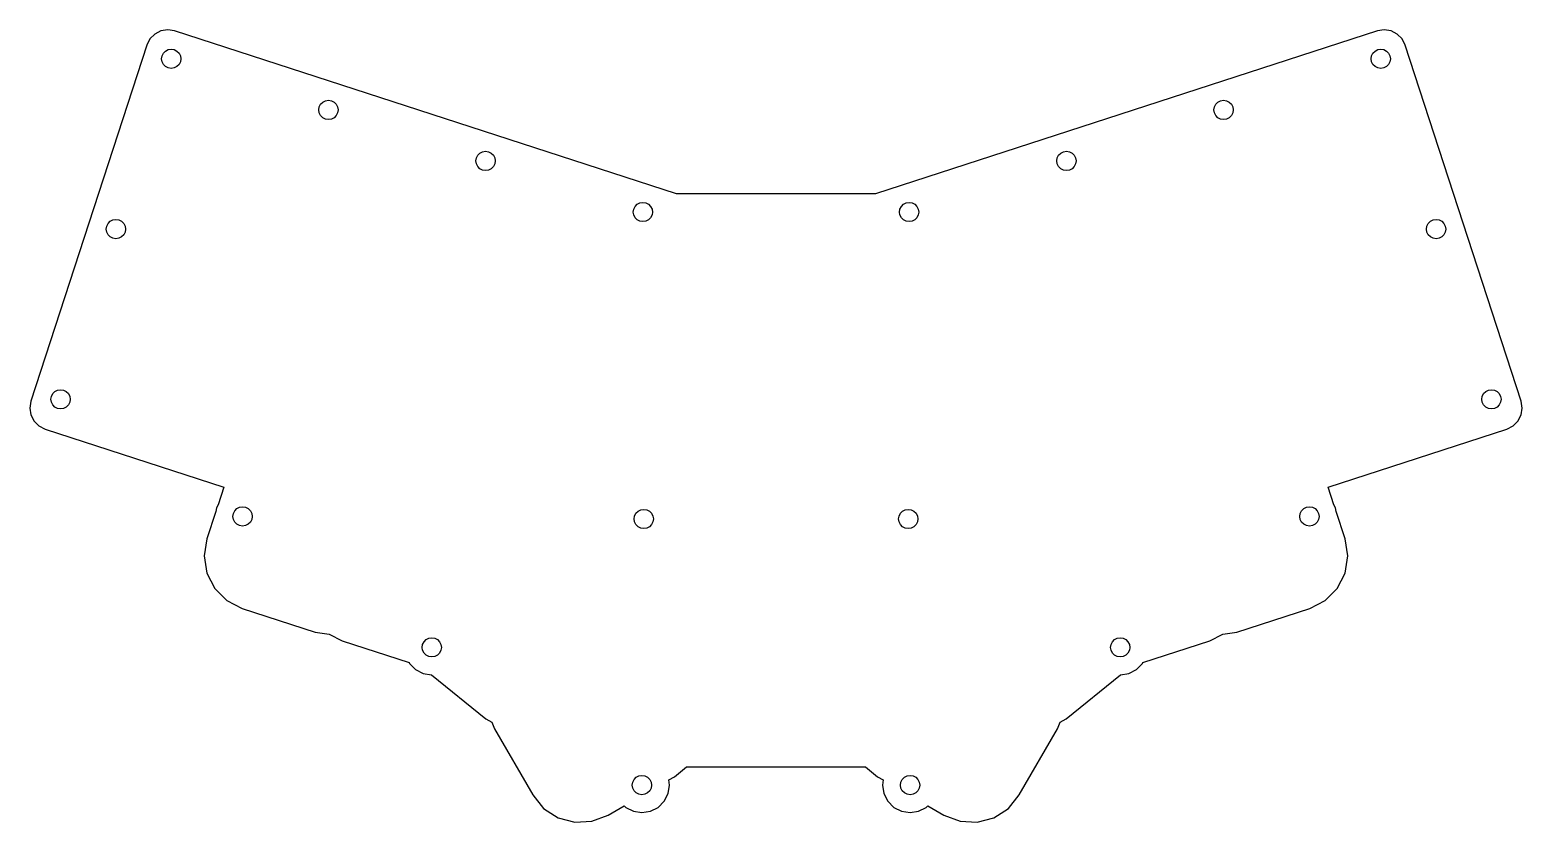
# Model space of a CAD drawing. Header units: metres. Extents: x -135 to 135, y -20 to 124.
import ezdxf

# ---------------------------------------------------------------- set-up
doc = ezdxf.new("R2010")
doc.units = ezdxf.units.M

msp = doc.modelspace()

# ---------------------------------------------------------------- linework, layer by layer
for p, q in [((-113.641, 122.151), (-114.209, 121.036)), ((-112.756, 123.036), (-113.641, 122.151)), ((-111.641, 123.604), (-112.756, 123.036)), ((-110.404, 123.8), (-111.641, 123.604)), ((-109.168, 123.604), (-110.404, 123.8)), ((-18.0561, 94), (-109.168, 123.604)), ((109.168, 123.604), (18.0561, 94)), ((110.404, 123.8), (109.168, 123.604)), ((111.641, 123.604), (110.404, 123.8)), ((112.756, 123.036), (111.641, 123.604)), ((113.641, 122.151), (112.756, 123.036)), ((114.209, 121.036), (113.641, 122.151)), ((-114.209, 121.036), (-135.222, 56.3642)), ((-111.427, 119.081), (-111.178, 119.568)), ((-111.178, 119.568), (-110.791, 119.956)), ((-110.791, 119.956), (-110.303, 120.204)), ((-110.303, 120.204), (-109.762, 120.29)), ((-109.762, 120.29), (-109.222, 120.204)), ((-109.222, 120.204), (-108.734, 119.956)), ((-108.734, 119.956), (-108.347, 119.569)), ((-108.347, 119.569), (-108.098, 119.081)), ((108.098, 119.081), (108.347, 119.569)), ((108.347, 119.569), (108.734, 119.956)), ((108.734, 119.956), (109.222, 120.204)), ((109.222, 120.204), (109.762, 120.29)), ((109.762, 120.29), (110.303, 120.204)), ((110.303, 120.204), (110.791, 119.956)), ((110.791, 119.956), (111.178, 119.568)), ((111.178, 119.568), (111.427, 119.081)), ((135.222, 56.3642), (114.209, 121.036)), ((-111.512, 118.54), (-111.427, 119.081)), ((-111.427, 117.999), (-111.512, 118.54)), ((-111.178, 117.511), (-111.427, 117.999)), ((-110.791, 117.124), (-111.178, 117.511)), ((-110.303, 116.876), (-110.791, 117.124)), ((-109.762, 116.79), (-110.303, 116.876)), ((-109.222, 116.876), (-109.762, 116.79)), ((-108.734, 117.124), (-109.222, 116.876)), ((-108.347, 117.511), (-108.734, 117.124)), ((-108.098, 117.999), (-108.347, 117.511)), ((-108.098, 119.081), (-108.012, 118.54)), ((-108.012, 118.54), (-108.098, 117.999)), ((108.012, 118.54), (108.098, 119.081)), ((108.098, 117.999), (108.012, 118.54)), ((108.347, 117.511), (108.098, 117.999)), ((108.734, 117.124), (108.347, 117.511)), ((109.222, 116.876), (108.734, 117.124)), ((109.762, 116.79), (109.222, 116.876)), ((110.303, 116.876), (109.762, 116.79)), ((110.791, 117.124), (110.303, 116.876)), ((111.178, 117.511), (110.791, 117.124)), ((111.427, 117.999), (111.178, 117.511)), ((111.427, 119.081), (111.512, 118.54)), ((111.512, 118.54), (111.427, 117.999)), ((-82.9807, 109.269), (-82.8951, 109.81)), ((-82.8951, 108.729), (-82.9807, 109.269)), ((-82.8951, 109.81), (-82.6465, 110.298)), ((-82.6465, 108.241), (-82.8951, 108.729)), ((-82.6465, 110.298), (-82.2594, 110.685)), ((-82.2594, 110.685), (-81.7715, 110.934)), ((-81.7715, 110.934), (-81.2308, 111.019)), ((-81.2308, 111.019), (-80.69, 110.934)), ((-80.69, 110.934), (-80.2021, 110.685)), ((-80.2021, 110.685), (-79.815, 110.298)), ((-79.815, 110.298), (-79.5664, 109.81)), ((-79.5664, 108.729), (-79.815, 108.241)), ((-79.5664, 109.81), (-79.4808, 109.269)), ((-79.4808, 109.269), (-79.5664, 108.729)), ((79.4808, 109.269), (79.5664, 109.81)), ((79.5664, 108.729), (79.4808, 109.269)), ((79.5664, 109.81), (79.815, 110.298)), ((79.815, 108.241), (79.5664, 108.729)), ((79.815, 110.298), (80.2021, 110.685)), ((80.2021, 110.685), (80.69, 110.934)), ((80.69, 110.934), (81.2308, 111.019)), ((81.2308, 111.019), (81.7715, 110.934)), ((81.7715, 110.934), (82.2594, 110.685)), ((82.2594, 110.685), (82.6465, 110.298)), ((82.6465, 110.298), (82.8951, 109.81)), ((82.8951, 108.729), (82.6465, 108.241)), ((82.8951, 109.81), (82.9807, 109.269)), ((82.9807, 109.269), (82.8951, 108.729)), ((-82.2594, 107.854), (-82.6465, 108.241)), ((-81.7715, 107.605), (-82.2594, 107.854)), ((-81.2308, 107.519), (-81.7715, 107.605)), ((-80.69, 107.605), (-81.2308, 107.519)), ((-80.2021, 107.854), (-80.69, 107.605)), ((-79.815, 108.241), (-80.2021, 107.854)), ((80.2021, 107.854), (79.815, 108.241)), ((80.69, 107.605), (80.2021, 107.854)), ((81.2308, 107.519), (80.69, 107.605)), ((81.7715, 107.605), (81.2308, 107.519)), ((82.2594, 107.854), (81.7715, 107.605)), ((82.6465, 108.241), (82.2594, 107.854)), ((-54.4491, 99.9989), (-54.3634, 100.54)), ((-54.3634, 100.54), (-54.1148, 101.027)), ((-54.1148, 101.027), (-53.7277, 101.415)), ((-53.7277, 101.415), (-53.2398, 101.663)), ((-53.2398, 101.663), (-52.6991, 101.749)), ((-52.6991, 101.749), (-52.1583, 101.663)), ((-52.1583, 101.663), (-51.6704, 101.415)), ((-51.6704, 101.415), (-51.2833, 101.027)), ((-51.2833, 101.027), (-51.0347, 100.54)), ((-51.0347, 100.54), (-50.9491, 99.9989)), ((50.9491, 99.9989), (51.0347, 100.54)), ((51.0347, 100.54), (51.2833, 101.027)), ((51.2833, 101.027), (51.6704, 101.415)), ((51.6704, 101.415), (52.1583, 101.663)), ((52.1583, 101.663), (52.6991, 101.749)), ((52.6991, 101.749), (53.2398, 101.663)), ((53.2398, 101.663), (53.7277, 101.415)), ((53.7277, 101.415), (54.1148, 101.027)), ((54.1148, 101.027), (54.3634, 100.54)), ((54.3634, 100.54), (54.4491, 99.9989)), ((-54.3634, 99.4581), (-54.4491, 99.9989)), ((-54.1148, 98.9702), (-54.3634, 99.4581)), ((-53.7277, 98.5831), (-54.1148, 98.9702)), ((-53.2398, 98.3345), (-53.7277, 98.5831)), ((-52.6991, 98.2489), (-53.2398, 98.3345)), ((-52.1583, 98.3345), (-52.6991, 98.2489)), ((-51.6704, 98.5831), (-52.1583, 98.3345)), ((-51.2833, 98.9702), (-51.6704, 98.5831)), ((-51.0347, 99.4581), (-51.2833, 98.9702)), ((-50.9491, 99.9989), (-51.0347, 99.4581)), ((51.0347, 99.4581), (50.9491, 99.9989)), ((51.2833, 98.9702), (51.0347, 99.4581)), ((51.6704, 98.5831), (51.2833, 98.9702)), ((52.1583, 98.3345), (51.6704, 98.5831)), ((52.6991, 98.2489), (52.1583, 98.3345)), ((53.2398, 98.3345), (52.6991, 98.2489)), ((53.7277, 98.5831), (53.2398, 98.3345)), ((54.1148, 98.9702), (53.7277, 98.5831)), ((54.3634, 99.4581), (54.1148, 98.9702)), ((54.4491, 99.9989), (54.3634, 99.4581)), ((-25.5831, 91.757), (-25.196, 92.1441)), ((-25.196, 92.1441), (-24.7081, 92.3927)), ((-24.7081, 92.3927), (-24.1674, 92.4783)), ((-24.1674, 92.4783), (-23.6266, 92.3927)), ((-23.6266, 92.3927), (-23.1387, 92.1441)), ((-23.1387, 92.1441), (-22.7516, 91.757)), ((18.0561, 94), (-18.0561, 94)), ((22.7516, 91.757), (23.1387, 92.1441)), ((23.1387, 92.1441), (23.6266, 92.3927)), ((23.6266, 92.3927), (24.1674, 92.4783)), ((24.1674, 92.4783), (24.7081, 92.3927)), ((24.7081, 92.3927), (25.196, 92.1441)), ((25.196, 92.1441), (25.5831, 91.757)), ((-120.346, 89.2949), (-119.805, 89.3805)), ((-119.805, 89.3805), (-119.265, 89.2949)), ((-25.9174, 90.7283), (-25.8317, 91.2691)), ((-25.8317, 90.1876), (-25.9174, 90.7283)), ((-25.8317, 91.2691), (-25.5831, 91.757)), ((-25.5831, 89.6997), (-25.8317, 90.1876)), ((-25.196, 89.3126), (-25.5831, 89.6997)), ((-22.7516, 89.6997), (-23.1387, 89.3126)), ((-22.7516, 91.757), (-22.503, 91.2691)), ((-22.503, 90.1876), (-22.7516, 89.6997)), ((-22.503, 91.2691), (-22.4174, 90.7283)), ((-22.4174, 90.7283), (-22.503, 90.1876)), ((22.4174, 90.7283), (22.503, 91.2691)), ((22.503, 90.1876), (22.4174, 90.7283)), ((22.503, 91.2691), (22.7516, 91.757)), ((22.7516, 89.6997), (22.503, 90.1876)), ((23.1387, 89.3126), (22.7516, 89.6997)), ((25.5831, 89.6997), (25.196, 89.3126)), ((25.5831, 91.757), (25.8317, 91.2691)), ((25.8317, 90.1876), (25.5831, 89.6997)), ((25.8317, 91.2691), (25.9174, 90.7283)), ((25.9174, 90.7283), (25.8317, 90.1876)), ((119.265, 89.2949), (119.805, 89.3805)), ((119.805, 89.3805), (120.346, 89.2949)), ((-121.555, 87.6305), (-121.47, 88.1713)), ((-121.47, 87.0898), (-121.555, 87.6305)), ((-121.47, 88.1713), (-121.221, 88.6592)), ((-121.221, 86.6019), (-121.47, 87.0898)), ((-121.221, 88.6592), (-120.834, 89.0463)), ((-120.834, 89.0463), (-120.346, 89.2949)), ((-119.265, 89.2949), (-118.777, 89.0463)), ((-118.777, 89.0463), (-118.39, 88.6592)), ((-118.39, 88.6592), (-118.141, 88.1713)), ((-118.141, 87.0898), (-118.39, 86.6019)), ((-118.141, 88.1713), (-118.056, 87.6305)), ((-118.056, 87.6305), (-118.141, 87.0898)), ((-24.7081, 89.064), (-25.196, 89.3126)), ((-24.1674, 88.9783), (-24.7081, 89.064)), ((-23.6266, 89.064), (-24.1674, 88.9783)), ((-23.1387, 89.3126), (-23.6266, 89.064)), ((23.6266, 89.064), (23.1387, 89.3126)), ((24.1674, 88.9783), (23.6266, 89.064)), ((24.7081, 89.064), (24.1674, 88.9783)), ((25.196, 89.3126), (24.7081, 89.064)), ((118.056, 87.6305), (118.141, 88.1713)), ((118.141, 87.0898), (118.056, 87.6305)), ((118.141, 88.1713), (118.39, 88.6592)), ((118.39, 86.6019), (118.141, 87.0898)), ((118.39, 88.6592), (118.777, 89.0463)), ((118.777, 89.0463), (119.265, 89.2949)), ((120.346, 89.2949), (120.834, 89.0463)), ((120.834, 89.0463), (121.221, 88.6592)), ((121.221, 88.6592), (121.47, 88.1713)), ((121.47, 87.0898), (121.221, 86.6019)), ((121.47, 88.1713), (121.555, 87.6305)), ((121.555, 87.6305), (121.47, 87.0898)), ((-120.834, 86.2148), (-121.221, 86.6019)), ((-120.346, 85.9662), (-120.834, 86.2148)), ((-119.805, 85.8805), (-120.346, 85.9662)), ((-119.265, 85.9662), (-119.805, 85.8805)), ((-118.777, 86.2148), (-119.265, 85.9662)), ((-118.39, 86.6019), (-118.777, 86.2148)), ((118.777, 86.2148), (118.39, 86.6019)), ((119.265, 85.9662), (118.777, 86.2148)), ((119.805, 85.8805), (119.265, 85.9662)), ((120.346, 85.9662), (119.805, 85.8805)), ((120.834, 86.2148), (120.346, 85.9662)), ((121.221, 86.6019), (120.834, 86.2148)), ((-131.599, 56.7212), (-131.513, 57.262)), ((-131.513, 57.262), (-131.264, 57.7498)), ((-131.264, 57.7498), (-130.877, 58.137)), ((-130.877, 58.137), (-130.389, 58.3856)), ((-130.389, 58.3856), (-129.849, 58.4712)), ((-129.849, 58.4712), (-129.308, 58.3855)), ((-129.308, 58.3855), (-128.82, 58.137)), ((-128.82, 58.137), (-128.433, 57.7498)), ((-128.433, 57.7498), (-128.184, 57.262)), ((-128.184, 57.262), (-128.099, 56.7212)), ((128.099, 56.7212), (128.184, 57.262)), ((128.184, 57.262), (128.433, 57.7498)), ((128.433, 57.7498), (128.82, 58.137)), ((128.82, 58.137), (129.308, 58.3855)), ((129.308, 58.3855), (129.849, 58.4712)), ((129.849, 58.4712), (130.389, 58.3856)), ((130.389, 58.3856), (130.877, 58.137)), ((130.877, 58.137), (131.264, 57.7498)), ((131.264, 57.7498), (131.513, 57.262)), ((131.513, 57.262), (131.599, 56.7212)), ((-135.222, 56.3642), (-135.418, 55.1281)), ((-135.418, 55.1281), (-135.222, 53.892)), ((-131.513, 56.1804), (-131.599, 56.7212)), ((-131.264, 55.6926), (-131.513, 56.1804)), ((-130.877, 55.3054), (-131.264, 55.6926)), ((-130.389, 55.0569), (-130.877, 55.3054)), ((-129.849, 54.9712), (-130.389, 55.0569)), ((-129.308, 55.0569), (-129.849, 54.9712)), ((-128.82, 55.3054), (-129.308, 55.0569)), ((-128.433, 55.6926), (-128.82, 55.3054)), ((-128.184, 56.1804), (-128.433, 55.6926)), ((-128.099, 56.7212), (-128.184, 56.1804)), ((128.184, 56.1804), (128.099, 56.7212)), ((128.433, 55.6926), (128.184, 56.1804)), ((128.82, 55.3054), (128.433, 55.6926)), ((129.308, 55.0569), (128.82, 55.3054)), ((129.849, 54.9712), (129.308, 55.0569)), ((130.389, 55.0569), (129.849, 54.9712)), ((130.877, 55.3054), (130.389, 55.0569)), ((131.264, 55.6926), (130.877, 55.3054)), ((131.513, 56.1804), (131.264, 55.6926)), ((131.599, 56.7212), (131.513, 56.1804)), ((135.418, 55.1281), (135.222, 56.3642)), ((135.222, 53.892), (135.418, 55.1281)), ((-135.222, 53.892), (-134.654, 52.777)), ((-134.654, 52.777), (-133.769, 51.892)), ((-133.769, 51.892), (-132.654, 51.3239)), ((132.654, 51.3239), (133.769, 51.892)), ((133.769, 51.892), (134.654, 52.777)), ((134.654, 52.777), (135.222, 53.892)), ((-132.654, 51.3239), (-100.223, 40.7864)), ((100.223, 40.7864), (132.654, 51.3239)), ((-100.223, 40.7864), (-101.264, 37.5825)), ((101.264, 37.5825), (100.223, 40.7864)), ((-101.654, 36.3819), (-103.282, 31.371)), ((-101.554, 37.0131), (-101.654, 36.3819)), ((-101.264, 37.5825), (-101.554, 37.0131)), ((-98.5486, 35.468), (-98.4629, 36.0088)), ((-98.4629, 34.9272), (-98.5486, 35.468)), ((-98.4629, 36.0088), (-98.2144, 36.4966)), ((-98.2144, 36.4966), (-97.8272, 36.8838)), ((-97.8272, 36.8838), (-97.3394, 37.1323)), ((-97.3394, 37.1323), (-96.7986, 37.218)), ((-96.7986, 37.218), (-96.2578, 37.1323)), ((-96.2578, 37.1323), (-95.77, 36.8838)), ((-95.77, 36.8838), (-95.3828, 36.4966)), ((-95.3828, 36.4966), (-95.1342, 36.0088)), ((-95.1342, 36.0088), (-95.0486, 35.468)), ((-95.0486, 35.468), (-95.1342, 34.9272)), ((-25.75, 35), (-25.6643, 35.5408)), ((-25.6643, 35.5408), (-25.4158, 36.0286)), ((-25.4158, 36.0286), (-25.0286, 36.4158)), ((-25.0286, 36.4158), (-24.5408, 36.6643)), ((-24.5408, 36.6643), (-24, 36.75)), ((-24, 36.75), (-23.4592, 36.6643)), ((-23.4592, 36.6643), (-22.9714, 36.4158)), ((-22.9714, 36.4158), (-22.5842, 36.0286)), ((-22.5842, 36.0286), (-22.3356, 35.5408)), ((-22.3356, 35.5408), (-22.25, 35)), ((22.25, 35), (22.3356, 35.5408)), ((22.3356, 35.5408), (22.5842, 36.0286)), ((22.5842, 36.0286), (22.9714, 36.4158)), ((22.9714, 36.4158), (23.4592, 36.6643)), ((23.4592, 36.6643), (24, 36.75)), ((24, 36.75), (24.5408, 36.6643)), ((24.5408, 36.6643), (25.0286, 36.4158)), ((25.0286, 36.4158), (25.4158, 36.0286)), ((25.4158, 36.0286), (25.6643, 35.5408)), ((25.6643, 35.5408), (25.75, 35)), ((95.0486, 35.468), (95.1342, 36.0088)), ((95.1342, 34.9272), (95.0486, 35.468)), ((95.1342, 36.0088), (95.3828, 36.4966)), ((95.3828, 36.4966), (95.77, 36.8838)), ((95.77, 36.8838), (96.2578, 37.1323)), ((96.2578, 37.1323), (96.7986, 37.218)), ((96.7986, 37.218), (97.3394, 37.1323)), ((97.3394, 37.1323), (97.8272, 36.8838)), ((97.8272, 36.8838), (98.2144, 36.4966)), ((98.2144, 36.4966), (98.4629, 36.0088)), ((98.4629, 36.0088), (98.5486, 35.468)), ((98.5486, 35.468), (98.4629, 34.9272)), ((101.554, 37.0131), (101.264, 37.5825)), ((101.654, 36.3819), (101.554, 37.0131)), ((103.282, 31.371), (101.654, 36.3819)), ((-98.2144, 34.4394), (-98.4629, 34.9272)), ((-97.8272, 34.0522), (-98.2144, 34.4394)), ((-97.3394, 33.8036), (-97.8272, 34.0522)), ((-96.7986, 33.718), (-97.3394, 33.8036)), ((-96.2578, 33.8036), (-96.7986, 33.718)), ((-95.7699, 34.0522), (-96.2578, 33.8036)), ((-95.3828, 34.4394), (-95.7699, 34.0522)), ((-95.1342, 34.9272), (-95.3828, 34.4394)), ((-25.6643, 34.4592), (-25.75, 35)), ((-25.4158, 33.9714), (-25.6643, 34.4592)), ((-25.0286, 33.5842), (-25.4158, 33.9714)), ((-24.5408, 33.3356), (-25.0286, 33.5842)), ((-24, 33.25), (-24.5408, 33.3356)), ((-23.4592, 33.3356), (-24, 33.25)), ((-22.9714, 33.5842), (-23.4592, 33.3356)), ((-22.5842, 33.9714), (-22.9714, 33.5842)), ((-22.3356, 34.4592), (-22.5842, 33.9714)), ((-22.25, 35), (-22.3356, 34.4592)), ((22.3356, 34.4592), (22.25, 35)), ((22.5842, 33.9714), (22.3356, 34.4592)), ((22.9714, 33.5842), (22.5842, 33.9714)), ((23.4592, 33.3356), (22.9714, 33.5842)), ((24, 33.25), (23.4592, 33.3356)), ((24.5408, 33.3356), (24, 33.25)), ((25.0286, 33.5842), (24.5408, 33.3356)), ((25.4158, 33.9714), (25.0286, 33.5842)), ((25.6643, 34.4592), (25.4158, 33.9714)), ((25.75, 35), (25.6643, 34.4592)), ((95.3828, 34.4394), (95.1342, 34.9272)), ((95.7699, 34.0522), (95.3828, 34.4394)), ((96.2578, 33.8036), (95.7699, 34.0522)), ((96.7986, 33.718), (96.2578, 33.8036)), ((97.3394, 33.8036), (96.7986, 33.718)), ((97.8272, 34.0522), (97.3394, 33.8036)), ((98.2144, 34.4394), (97.8272, 34.0522)), ((98.4629, 34.9272), (98.2144, 34.4394)), ((-103.282, 31.371), (-103.771, 28.2808)), ((103.771, 28.2808), (103.282, 31.371)), ((-103.771, 28.2808), (-103.282, 25.1906)), ((103.282, 25.1906), (103.771, 28.2808)), ((-103.282, 25.1906), (-101.862, 22.4029)), ((101.862, 22.4029), (103.282, 25.1906)), ((-101.862, 22.4029), (-99.6493, 20.1906)), ((99.6493, 20.1906), (101.862, 22.4029)), ((-99.6493, 20.1906), (-96.8616, 18.7702)), ((96.8616, 18.7702), (99.6493, 20.1906)), ((-96.8616, 18.7702), (-83.6419, 14.4749)), ((83.6419, 14.4749), (96.8616, 18.7702)), ((-83.6419, 14.4749), (-81.0669, 14.067)), ((-81.0669, 14.067), (-78.744, 12.8834)), ((78.744, 12.8834), (81.0669, 14.067)), ((81.0669, 14.067), (83.6419, 14.4749)), ((-78.744, 12.8834), (-66.6028, 8.9385)), ((-64.2145, 11.6946), (-64.1289, 12.2354)), ((-64.1289, 11.1539), (-64.2145, 11.6946)), ((-64.1289, 12.2354), (-63.8803, 12.7233)), ((-63.8803, 10.666), (-64.1289, 11.1539)), ((-63.8803, 12.7233), (-63.4931, 13.1104)), ((-63.4931, 13.1104), (-63.0053, 13.359)), ((-63.0053, 13.359), (-62.4645, 13.4446)), ((-62.4645, 13.4446), (-61.9237, 13.359)), ((-61.9237, 13.359), (-61.4359, 13.1104)), ((-61.4359, 13.1104), (-61.0488, 12.7233)), ((-61.0488, 12.7233), (-60.8002, 12.2354)), ((-60.8002, 11.1539), (-61.0487, 10.666)), ((-60.8002, 12.2354), (-60.7145, 11.6946)), ((-60.7145, 11.6946), (-60.8002, 11.1539)), ((60.7145, 11.6946), (60.8002, 12.2354)), ((60.8002, 11.1539), (60.7145, 11.6946)), ((60.8002, 12.2354), (61.0488, 12.7233)), ((61.0487, 10.666), (60.8002, 11.1539)), ((61.0488, 12.7233), (61.4359, 13.1104)), ((61.4359, 13.1104), (61.9237, 13.359)), ((61.9237, 13.359), (62.4645, 13.4446)), ((62.4645, 13.4446), (63.0053, 13.359)), ((63.0053, 13.359), (63.4931, 13.1104)), ((63.4931, 13.1104), (63.8803, 12.7233)), ((63.8803, 12.7233), (64.1289, 12.2354)), ((64.1289, 11.1539), (63.8803, 10.666)), ((64.1289, 12.2354), (64.2145, 11.6946)), ((64.2145, 11.6946), (64.1289, 11.1539)), ((66.6028, 8.9385), (78.744, 12.8834)), ((-66.6028, 8.9385), (-66.5096, 8.7557)), ((-66.5096, 8.7557), (-65.4034, 7.6495)), ((-63.4931, 10.2789), (-63.8803, 10.666)), ((-63.0053, 10.0303), (-63.4931, 10.2789)), ((-62.4645, 9.9446), (-63.0053, 10.0303)), ((-61.9237, 10.0303), (-62.4645, 9.9446)), ((-61.4359, 10.2789), (-61.9237, 10.0303)), ((-61.0487, 10.666), (-61.4359, 10.2789)), ((61.4359, 10.2789), (61.0487, 10.666)), ((61.9237, 10.0303), (61.4359, 10.2789)), ((62.4645, 9.9446), (61.9237, 10.0303)), ((63.0053, 10.0303), (62.4645, 9.9446)), ((63.4931, 10.2789), (63.0053, 10.0303)), ((63.8803, 10.666), (63.4931, 10.2789)), ((65.4034, 7.6495), (66.5096, 8.7557)), ((66.5096, 8.7557), (66.6028, 8.9385)), ((-65.4034, 7.6495), (-64.0096, 6.9394)), ((-64.0096, 6.9394), (-62.5085, 6.7016)), ((-62.5085, 6.7016), (-52.6408, -1.2797)), ((52.6408, -1.2797), (62.5085, 6.7016)), ((62.5085, 6.7016), (64.0096, 6.9394)), ((64.0096, 6.9394), (65.4034, 7.6495)), ((-52.6408, -1.2797), (-51.5555, -1.9054)), ((-51.5555, -1.9054), (-51.1052, -3.0745)), ((51.1052, -3.0745), (51.5555, -1.9054)), ((51.5555, -1.9054), (52.6408, -1.2797)), ((-51.1052, -3.0745), (-44.1413, -15.1042)), ((44.1413, -15.1042), (51.1052, -3.0745)), ((-18.4471, -11.7848), (-16.2482, -10)), ((-16.2482, -10), (16.2482, -10)), ((16.2482, -10), (18.4471, -11.7848)), ((-26.0762, -13.3148), (-25.9906, -12.774)), ((-25.9906, -13.8555), (-26.0762, -13.3148)), ((-25.9906, -12.774), (-25.742, -12.2861)), ((-25.742, -12.2861), (-25.3549, -11.899)), ((-25.3549, -11.899), (-24.867, -11.6504)), ((-24.867, -11.6504), (-24.3262, -11.5648)), ((-24.3262, -11.5648), (-23.7854, -11.6504)), ((-23.7854, -11.6504), (-23.2976, -11.899)), ((-23.2976, -11.899), (-22.9105, -12.2861)), ((-22.9105, -12.2861), (-22.6619, -12.774)), ((-22.6619, -12.774), (-22.5762, -13.3148)), ((-22.5762, -13.3148), (-22.6619, -13.8556)), ((-19.571, -14.8599), (-19.3262, -13.3148)), ((-19.4744, -12.3795), (-18.4471, -11.7848)), ((-19.3262, -13.3148), (-19.4744, -12.3795)), ((18.4471, -11.7848), (19.4744, -12.3795)), ((19.4744, -12.3795), (19.3262, -13.3148)), ((19.3262, -13.3148), (19.571, -14.8599)), ((22.5762, -13.3148), (22.6619, -12.774)), ((22.6619, -13.8556), (22.5762, -13.3148)), ((22.6619, -12.774), (22.9105, -12.2861)), ((22.9105, -12.2861), (23.2976, -11.899)), ((23.2976, -11.899), (23.7854, -11.6504)), ((23.7854, -11.6504), (24.3262, -11.5648)), ((24.3262, -11.5648), (24.867, -11.6504)), ((24.867, -11.6504), (25.3549, -11.899)), ((25.3549, -11.899), (25.742, -12.2861)), ((25.742, -12.2861), (25.9906, -12.774)), ((25.9906, -12.774), (26.0762, -13.3148)), ((26.0762, -13.3148), (25.9906, -13.8555)), ((-44.1413, -15.1042), (-42.1696, -17.5334)), ((-25.742, -14.3434), (-25.9906, -13.8555)), ((-25.3549, -14.7305), (-25.742, -14.3434)), ((-24.867, -14.9791), (-25.3549, -14.7305)), ((-24.3262, -15.0648), (-24.867, -14.9791)), ((-23.7855, -14.9791), (-24.3262, -15.0648)), ((-23.2976, -14.7305), (-23.7855, -14.9791)), ((-22.9105, -14.3434), (-23.2976, -14.7305)), ((-22.6619, -13.8556), (-22.9105, -14.3434)), ((-20.2811, -16.2537), (-19.571, -14.8599)), ((19.571, -14.8599), (20.2811, -16.2537)), ((22.9105, -14.3434), (22.6619, -13.8556)), ((23.2976, -14.7305), (22.9105, -14.3434)), ((23.7855, -14.9791), (23.2976, -14.7305)), ((24.3262, -15.0648), (23.7855, -14.9791)), ((24.867, -14.9791), (24.3262, -15.0648)), ((25.3549, -14.7305), (24.867, -14.9791)), ((25.742, -14.3434), (25.3549, -14.7305)), ((25.9906, -13.8555), (25.742, -14.3434)), ((42.1696, -17.5334), (44.1413, -15.1042)), ((-42.1696, -17.5334), (-39.5437, -19.2343)), ((-33.3965, -19.8733), (-30.4769, -18.7487)), ((-30.4769, -18.7487), (-27.5631, -17.0619)), ((-27.5631, -17.0619), (-27.2652, -17.3599)), ((-27.2652, -17.3599), (-25.8713, -18.0701)), ((-25.8713, -18.0701), (-24.3262, -18.3148)), ((-24.3262, -18.3148), (-22.7811, -18.0701)), ((-22.7811, -18.0701), (-21.3873, -17.3599)), ((-21.3873, -17.3599), (-20.2811, -16.2537)), ((20.2811, -16.2537), (21.3873, -17.3599)), ((21.3873, -17.3599), (22.7811, -18.0701)), ((22.7811, -18.0701), (24.3262, -18.3148)), ((24.3262, -18.3148), (25.8713, -18.0701)), ((25.8713, -18.0701), (27.2652, -17.3599)), ((27.2652, -17.3599), (27.5631, -17.0619)), ((27.5631, -17.0619), (30.4769, -18.7487)), ((30.4769, -18.7487), (33.3965, -19.8733)), ((39.5437, -19.2343), (42.1696, -17.5334)), ((-39.5437, -19.2343), (-36.5207, -20.0406)), ((-36.5207, -20.0406), (-33.3965, -19.8733)), ((33.3965, -19.8733), (36.5207, -20.0406)), ((36.5207, -20.0406), (39.5437, -19.2343))]:
    msp.add_line(p, q)

doc.saveas('drawing.dxf')
